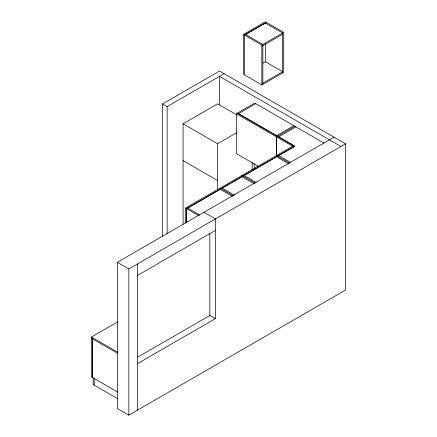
<?xml version="1.0" encoding="UTF-8"?>
<svg xmlns="http://www.w3.org/2000/svg" width="437" height="437" viewBox="0 0 437 437"><rect width="100%" height="100%" fill="white"/><g stroke="black" fill="none" stroke-linecap="round" stroke-linejoin="round"><path stroke-width="0.66" d="M243.529 34.343L265.172 21.85L266.204 22.451L244.567 34.944L243.529 34.343L243.529 74.224L244.567 74.82M283.706 32.42L266.439 22.451L244.567 35.075L261.834 45.044L283.706 32.42L283.706 72.296L261.834 84.92L244.567 74.951L244.567 34.944M262.866 45.645L282.668 34.212M162.526 236.559L162.526 103.946L219.505 71.045L345.558 143.822L345.558 290.037L128.855 415.15L117.345 408.502L117.345 262.287L334.048 137.174M162.526 103.946L167.131 106.601L224.11 73.706M263.069 63.07L265.401 61.726L282.668 71.695L262.866 83.128M183.076 224.383L183.076 123.786L217.61 103.848L236.925 114.997M236.313 113.713L237.351 113.117L277.408 136.246L276.375 136.841L236.313 113.713L236.313 153.595L258.109 166.175M238.504 113.647L255.771 103.678M183.076 123.786L217.61 143.724L236.925 132.569M276.605 135.645L293.872 125.676M277.642 136.246L294.909 126.277M276.605 155.9L276.605 136.978L277.642 136.377L293.467 145.516L293.467 146.87M278.675 136.841L295.942 126.872M293.467 145.516L292.435 146.116L276.605 136.978M185.55 208.023L219.969 188.15L221.002 188.751L186.583 208.618L185.55 208.023L185.55 222.892M186.697 222.881L186.697 208.689L294.909 146.215L237.466 113.052L254.733 103.083L324.15 143.161M117.345 262.287L128.855 268.935L345.558 143.822M137.486 275.425L215.479 230.397M117.782 353.462L91.442 338.254L91.442 337.058L118.028 321.708M137.753 357.149L209.836 315.53L209.836 233.26M137.486 363.644L215.479 318.617L215.479 218.921L203.964 212.278M265.401 23.046L282.668 33.015L282.668 72.892M245.599 34.479L262.866 44.448L262.866 84.325M340.953 146.482L219.505 76.366L219.505 104.929M278.675 155.583L290.763 162.564M277.642 156.184L289.726 163.159M276.605 156.779L288.693 163.76M244.141 175.521L256.229 182.502M243.103 176.122L255.192 183.098M242.071 176.717L254.159 183.698M183.076 160.614L217.61 180.552M222.269 188.15L234.358 195.131M221.231 188.751L233.32 195.727M220.199 189.347L232.287 196.328M187.735 208.088L199.824 215.07M186.697 208.689L198.786 215.665M209.722 315.29L215.479 318.617M91.442 337.058L117.782 352.266M117.777 392.142L92.595 377.601L92.595 338.921M117.739 398.762L93.168 384.576L93.168 377.934M276.375 136.841L276.375 156.446M265.401 44L265.401 62.245M261.834 45.044L261.834 84.92M254.159 163.569L254.159 168.3M252.144 162.526L252.144 170.004M217.61 143.724L217.61 189.942M186.583 208.618L186.583 222.815M167.131 106.601L167.131 233.779M137.486 263.948L137.486 410.163M128.855 268.935L128.855 415.15M94.206 378.529L94.206 385.177M241.841 175.521L220.199 188.019L221.231 188.615L242.874 176.122L241.841 175.521M276.375 155.583L242.071 175.39L243.103 175.991L277.408 156.184L276.375 155.583M292.948 146.013L276.605 155.452L277.642 156.053L293.986 146.613L292.948 146.013M92.48 338.986L91.442 338.385L91.442 376.934L92.48 377.535L92.48 338.986"/></g></svg>
